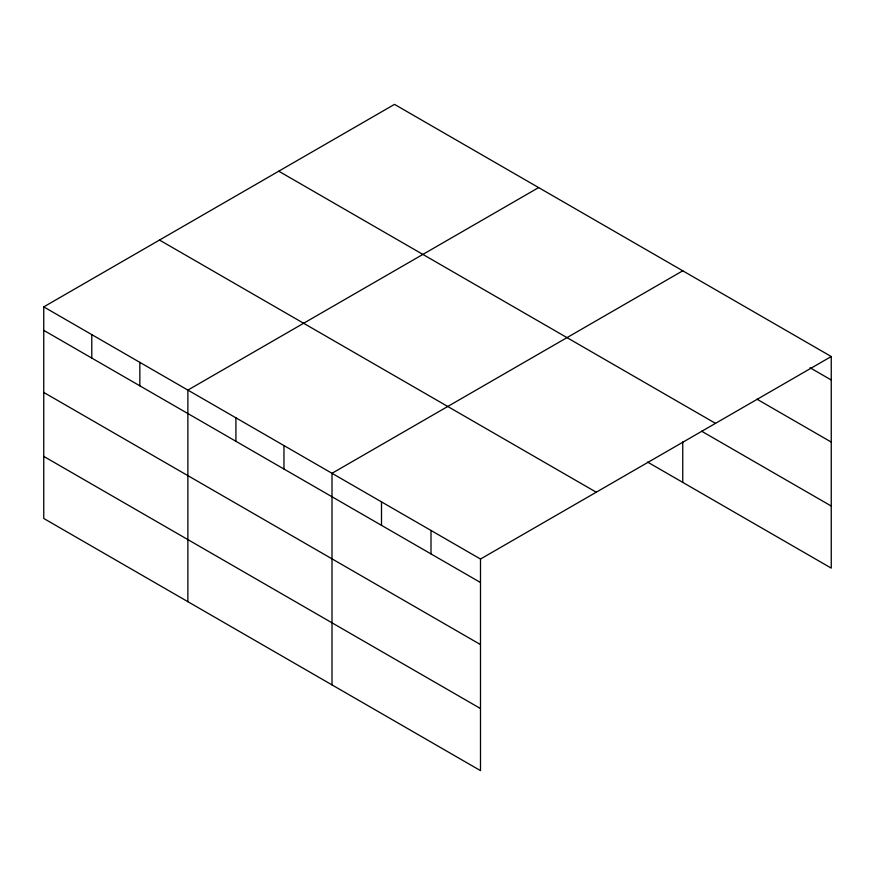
<?xml version="1.0" encoding="UTF-8"?>
<svg xmlns="http://www.w3.org/2000/svg" width="875" height="875" viewBox="0 0 875 875"><rect width="100%" height="100%" fill="white"/><g stroke="black" fill="none" stroke-linecap="round" stroke-linejoin="round"><path stroke-width="1.31" d="M480.495 644.58L480.495 559.038L43.75 306.884L43.75 518.47L480.495 770.623L480.495 644.58L43.75 392.427M647.598 462.088L831.25 568.116L831.25 356.53L394.505 104.377L43.75 306.884M538.628 187.589L187.873 390.097L187.873 601.683M682.752 270.802L332.008 473.298L332.008 684.895M480.495 559.038L831.25 356.53M810.031 367.752L831.25 379.991M757.006 399.208L831.25 442.072M278.753 171.205L715.498 423.358M701.608 431.189L831.25 506.034M159.502 240.056L596.247 492.209M43.75 330.345L480.495 582.498M43.75 456.389L480.495 708.542M682.752 441.897L682.752 482.388M431.003 530.458L431.003 553.919M381.5 501.878L381.5 525.35M283.959 445.561L283.959 469.033M235.922 417.823L235.922 441.295M139.836 362.359L139.836 385.82M91.788 334.622L91.788 358.083"/></g></svg>
